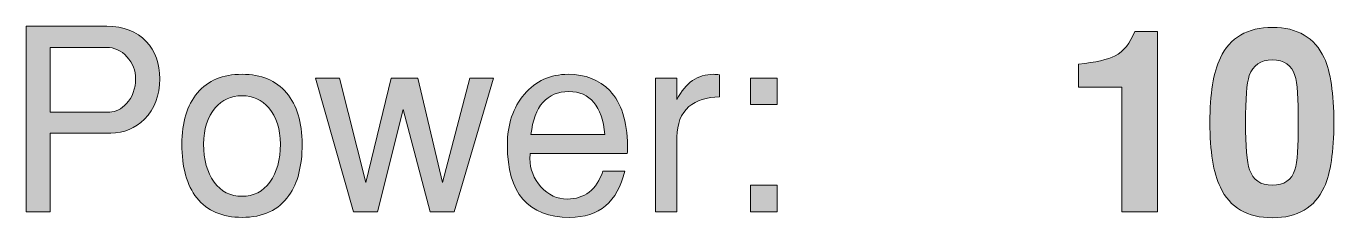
# Model space of a CAD drawing. Header units: inches. Extents: x 0.2 to 13, y -17.3 to -0.1.
# Drawn here: x 5.48 to 6.338, y -2.1 to -1.975 of the extents above; entities that cross this region are included whole.
import ezdxf

# ---------------------------------------------------------------- set-up
doc = ezdxf.new("R2010")
doc.units = ezdxf.units.IN
doc.header["$MEASUREMENT"] = 0
doc.layers.add('Layer 1', color=7, linetype='Continuous')

# ---------------------------------------------------------------- blocks, each defined once
blk = doc.blocks.new('block 32')
at = {"layer": 'Layer 1', "true_color": 0xed1f24}
h = blk.add_hatch(color=240, dxfattribs=at)
h.dxf.hatch_style = 2
edge = h.paths.add_edge_path()
edge.add_spline(control_points=[(5.56736, -2.00923), (5.56736, -2.02012), (5.56403, -2.0289), (5.55737, -2.03556), (5.55136, -2.04168), (5.54397, -2.04473), (5.5352, -2.04473), (5.5352, -2.04473), (5.49537, -2.04473), (5.49537, -2.04473), (5.49537, -2.04473), (5.49537, -2.09623), (5.49537, -2.09623), (5.49537, -2.09623), (5.4797, -2.09623), (5.4797, -2.09623), (5.4797, -2.09623), (5.4797, -1.97473), (5.4797, -1.97473), (5.4797, -1.97473), (5.5327, -1.97473), (5.5327, -1.97473), (5.54359, -1.97473), (5.5522, -1.97807), (5.55853, -1.98473), (5.56442, -1.99107), (5.56736, -1.99923), (5.56736, -2.00923)], knot_values=[0, 0, 0, 0, 1, 1, 1, 2, 2, 2, 3, 3, 3, 4, 4, 4, 5, 5, 5, 6, 6, 6, 7, 7, 7, 8, 8, 8, 9, 9, 9, 9], degree=3, periodic=1)
edge = h.paths.add_edge_path()
edge.add_spline(control_points=[(5.55153, -2.00923), (5.55153, -2.00368), (5.54964, -1.99885), (5.54586, -1.99473), (5.54209, -1.99062), (5.53764, -1.98857), (5.53253, -1.98857), (5.53253, -1.98857), (5.49537, -1.98857), (5.49537, -1.98857), (5.49537, -1.98857), (5.49537, -2.0309), (5.49537, -2.0309), (5.49537, -2.0309), (5.53453, -2.0309), (5.53453, -2.0309), (5.53842, -2.0309), (5.54209, -2.02907), (5.54553, -2.0254), (5.54953, -2.02106), (5.55153, -2.01568), (5.55153, -2.00923)], knot_values=[0, 0, 0, 0, 1, 1, 1, 2, 2, 2, 3, 3, 3, 4, 4, 4, 5, 5, 5, 6, 6, 6, 7, 7, 7, 7], degree=3, periodic=1)
h = blk.add_hatch(color=240, dxfattribs=at)
h.dxf.hatch_style = 2
edge = h.paths.add_edge_path()
edge.add_spline(control_points=[(5.66086, -2.0519), (5.66086, -2.06612), (5.65797, -2.07735), (5.65219, -2.08556), (5.64542, -2.09512), (5.63514, -2.0999), (5.62137, -2.0999), (5.60836, -2.0999), (5.59847, -2.09562), (5.5917, -2.08706), (5.58514, -2.07884), (5.58186, -2.06713), (5.58186, -2.0519), (5.58186, -2.03768), (5.58528, -2.02651), (5.59212, -2.0184), (5.59894, -2.01029), (5.6087, -2.00623), (5.62137, -2.00623), (5.63403, -2.00623), (5.64378, -2.01029), (5.65061, -2.0184), (5.65745, -2.02651), (5.66086, -2.03768), (5.66086, -2.0519)], knot_values=[0, 0, 0, 0, 1, 1, 1, 2, 2, 2, 3, 3, 3, 4, 4, 4, 5, 5, 5, 6, 6, 6, 7, 7, 7, 8, 8, 8, 8], degree=3, periodic=1)
edge = h.paths.add_edge_path()
edge.add_spline(control_points=[(5.64653, -2.0519), (5.64653, -2.04201), (5.64403, -2.03413), (5.63903, -2.02823), (5.63447, -2.0229), (5.62859, -2.02023), (5.62137, -2.02023), (5.61414, -2.02023), (5.60825, -2.0229), (5.6037, -2.02823), (5.59869, -2.03413), (5.5962, -2.04201), (5.5962, -2.0519), (5.5962, -2.06223), (5.59847, -2.07051), (5.60303, -2.07673), (5.60758, -2.08295), (5.61369, -2.08607), (5.62137, -2.08607), (5.62903, -2.08607), (5.63514, -2.08295), (5.6397, -2.07673), (5.64425, -2.07051), (5.64653, -2.06223), (5.64653, -2.0519)], knot_values=[0, 0, 0, 0, 1, 1, 1, 2, 2, 2, 3, 3, 3, 4, 4, 4, 5, 5, 5, 6, 6, 6, 7, 7, 7, 8, 8, 8, 8], degree=3, periodic=1)
h = blk.add_hatch(color=240, dxfattribs=at)
h.dxf.hatch_style = 2
edge = h.paths.add_edge_path()
edge.add_spline(control_points=[(5.87436, -2.0529), (5.87436, -2.05501), (5.87431, -2.05673), (5.87419, -2.05806), (5.87419, -2.05806), (5.81053, -2.05806), (5.81053, -2.05806), (5.81042, -2.05884), (5.81036, -2.05996), (5.81036, -2.0614), (5.81036, -2.0684), (5.81277, -2.07456), (5.81759, -2.0799), (5.82241, -2.08523), (5.82815, -2.0879), (5.8348, -2.0879), (5.84632, -2.0879), (5.85413, -2.08179), (5.85824, -2.06957), (5.85824, -2.06957), (5.87253, -2.06957), (5.87253, -2.06957), (5.86787, -2.08979), (5.85581, -2.0999), (5.83636, -2.0999), (5.80914, -2.0999), (5.79553, -2.08412), (5.79553, -2.05256), (5.79553, -2.03901), (5.79925, -2.0279), (5.80669, -2.01923), (5.81414, -2.01057), (5.8237, -2.00623), (5.83536, -2.00623), (5.84681, -2.00623), (5.85592, -2.00979), (5.8627, -2.0169), (5.87036, -2.02501), (5.87425, -2.03701), (5.87436, -2.0529)], knot_values=[0, 0, 0, 0, 1, 1, 1, 2, 2, 2, 3, 3, 3, 4, 4, 4, 5, 5, 5, 6, 6, 6, 7, 7, 7, 8, 8, 8, 9, 9, 9, 10, 10, 10, 11, 11, 11, 12, 12, 12, 13, 13, 13, 13], degree=3, periodic=1)
edge = h.paths.add_edge_path()
edge.add_spline(control_points=[(5.85953, -2.04573), (5.85774, -2.02696), (5.84988, -2.01756), (5.83595, -2.01756), (5.82145, -2.01756), (5.81314, -2.02696), (5.81103, -2.04573), (5.81103, -2.04573), (5.85953, -2.04573), (5.85953, -2.04573)], knot_values=[0, 0, 0, 0, 1, 1, 1, 2, 2, 2, 3, 3, 3, 3], degree=3, periodic=1)
h = blk.add_hatch(color=240, dxfattribs=at)
h.dxf.hatch_style = 2
edge = h.paths.add_edge_path()
edge.add_spline(control_points=[(5.93486, -2.02106), (5.9263, -2.02106), (5.91958, -2.02318), (5.91469, -2.0274), (5.90947, -2.03206), (5.90686, -2.03868), (5.90686, -2.04723), (5.90686, -2.04723), (5.90686, -2.09623), (5.90686, -2.09623), (5.90686, -2.09623), (5.89286, -2.09623), (5.89286, -2.09623), (5.89286, -2.09623), (5.89286, -2.00873), (5.89286, -2.00873), (5.89286, -2.00873), (5.90686, -2.00873), (5.90686, -2.00873), (5.90686, -2.00873), (5.90686, -2.02273), (5.90686, -2.02273), (5.91241, -2.01173), (5.92042, -2.00623), (5.93086, -2.00623), (5.93175, -2.00623), (5.93309, -2.00634), (5.93486, -2.00656), (5.93486, -2.00656), (5.93486, -2.02106), (5.93486, -2.02106)], knot_values=[0, 0, 0, 0, 1, 1, 1, 2, 2, 2, 3, 3, 3, 4, 4, 4, 5, 5, 5, 6, 6, 6, 7, 7, 7, 8, 8, 8, 9, 9, 9, 10, 10, 10, 10], degree=3, periodic=1)
h = blk.add_hatch(color=240, dxfattribs=at)
h.dxf.hatch_style = 2
h.paths.add_polyline_path([(5.78653, -2.00873), (5.76072, -2.09623), (5.74489, -2.09623), (5.72717, -2.0293), (5.71034, -2.09623), (5.69453, -2.09623), (5.66953, -2.00873), (5.6853, -2.00873), (5.70255, -2.07699), (5.71937, -2.00873), (5.73669, -2.00873), (5.75286, -2.07707), (5.77086, -2.00873)])
h = blk.add_hatch(color=240, dxfattribs=at)
h.dxf.hatch_style = 2
h.paths.add_polyline_path([(5.97253, -2.02607), (5.95519, -2.02607), (5.95519, -2.00873), (5.97253, -2.00873)])
h.paths.add_polyline_path([(5.97253, -2.09623), (5.95519, -2.09623), (5.95519, -2.0789), (5.97253, -2.0789)])
at = {"layer": 'Layer 1', "lineweight": 0}
for points in [[(5.78653, -2.00873), (5.76072, -2.09623), (5.74489, -2.09623), (5.72717, -2.0293), (5.71034, -2.09623), (5.69453, -2.09623), (5.66953, -2.00873), (5.6853, -2.00873), (5.70255, -2.07699), (5.71937, -2.00873), (5.73669, -2.00873), (5.75286, -2.07707), (5.77086, -2.00873), (5.78653, -2.00873)], [(5.97253, -2.02607), (5.95519, -2.02607), (5.95519, -2.00873), (5.97253, -2.00873), (5.97253, -2.02607)], [(5.97253, -2.09623), (5.95519, -2.09623), (5.95519, -2.0789), (5.97253, -2.0789), (5.97253, -2.09623)]]:
    blk.add_lwpolyline(points, dxfattribs=at)
for points, knots in [([(5.56736, -2.00923), (5.56736, -2.02012), (5.56403, -2.0289), (5.55737, -2.03556), (5.55136, -2.04168), (5.54397, -2.04473), (5.5352, -2.04473), (5.5352, -2.04473), (5.49537, -2.04473), (5.49537, -2.04473), (5.49537, -2.04473), (5.49537, -2.09623), (5.49537, -2.09623), (5.49537, -2.09623), (5.4797, -2.09623), (5.4797, -2.09623), (5.4797, -2.09623), (5.4797, -1.97473), (5.4797, -1.97473), (5.4797, -1.97473), (5.5327, -1.97473), (5.5327, -1.97473), (5.54359, -1.97473), (5.5522, -1.97807), (5.55853, -1.98473), (5.56442, -1.99107), (5.56736, -1.99923), (5.56736, -2.00923)], [0, 0, 0, 0, 1, 1, 1, 2, 2, 2, 3, 3, 3, 4, 4, 4, 5, 5, 5, 6, 6, 6, 7, 7, 7, 8, 8, 8, 9, 9, 9, 9]), ([(5.55153, -2.00923), (5.55153, -2.00368), (5.54964, -1.99885), (5.54586, -1.99473), (5.54209, -1.99062), (5.53764, -1.98857), (5.53253, -1.98857), (5.53253, -1.98857), (5.49537, -1.98857), (5.49537, -1.98857), (5.49537, -1.98857), (5.49537, -2.0309), (5.49537, -2.0309), (5.49537, -2.0309), (5.53453, -2.0309), (5.53453, -2.0309), (5.53842, -2.0309), (5.54209, -2.02907), (5.54553, -2.0254), (5.54953, -2.02106), (5.55153, -2.01568), (5.55153, -2.00923)], [0, 0, 0, 0, 1, 1, 1, 2, 2, 2, 3, 3, 3, 4, 4, 4, 5, 5, 5, 6, 6, 6, 7, 7, 7, 7]), ([(5.66086, -2.0519), (5.66086, -2.06612), (5.65797, -2.07735), (5.65219, -2.08556), (5.64542, -2.09512), (5.63514, -2.0999), (5.62137, -2.0999), (5.60836, -2.0999), (5.59847, -2.09562), (5.5917, -2.08706), (5.58514, -2.07884), (5.58186, -2.06713), (5.58186, -2.0519), (5.58186, -2.03768), (5.58528, -2.02651), (5.59212, -2.0184), (5.59894, -2.01029), (5.6087, -2.00623), (5.62137, -2.00623), (5.63403, -2.00623), (5.64378, -2.01029), (5.65061, -2.0184), (5.65745, -2.02651), (5.66086, -2.03768), (5.66086, -2.0519)], [0, 0, 0, 0, 1, 1, 1, 2, 2, 2, 3, 3, 3, 4, 4, 4, 5, 5, 5, 6, 6, 6, 7, 7, 7, 8, 8, 8, 8]), ([(5.87436, -2.0529), (5.87436, -2.05501), (5.87431, -2.05673), (5.87419, -2.05806), (5.87419, -2.05806), (5.81053, -2.05806), (5.81053, -2.05806), (5.81042, -2.05884), (5.81036, -2.05996), (5.81036, -2.0614), (5.81036, -2.0684), (5.81277, -2.07456), (5.81759, -2.0799), (5.82241, -2.08523), (5.82815, -2.0879), (5.8348, -2.0879), (5.84632, -2.0879), (5.85413, -2.08179), (5.85824, -2.06957), (5.85824, -2.06957), (5.87253, -2.06957), (5.87253, -2.06957), (5.86787, -2.08979), (5.85581, -2.0999), (5.83636, -2.0999), (5.80914, -2.0999), (5.79553, -2.08412), (5.79553, -2.05256), (5.79553, -2.03901), (5.79925, -2.0279), (5.80669, -2.01923), (5.81414, -2.01057), (5.8237, -2.00623), (5.83536, -2.00623), (5.84681, -2.00623), (5.85592, -2.00979), (5.8627, -2.0169), (5.87036, -2.02501), (5.87425, -2.03701), (5.87436, -2.0529)], [0, 0, 0, 0, 1, 1, 1, 2, 2, 2, 3, 3, 3, 4, 4, 4, 5, 5, 5, 6, 6, 6, 7, 7, 7, 8, 8, 8, 9, 9, 9, 10, 10, 10, 11, 11, 11, 12, 12, 12, 13, 13, 13, 13]), ([(5.93486, -2.02106), (5.9263, -2.02106), (5.91958, -2.02318), (5.91469, -2.0274), (5.90947, -2.03206), (5.90686, -2.03868), (5.90686, -2.04723), (5.90686, -2.04723), (5.90686, -2.09623), (5.90686, -2.09623), (5.90686, -2.09623), (5.89286, -2.09623), (5.89286, -2.09623), (5.89286, -2.09623), (5.89286, -2.00873), (5.89286, -2.00873), (5.89286, -2.00873), (5.90686, -2.00873), (5.90686, -2.00873), (5.90686, -2.00873), (5.90686, -2.02273), (5.90686, -2.02273), (5.91241, -2.01173), (5.92042, -2.00623), (5.93086, -2.00623), (5.93175, -2.00623), (5.93309, -2.00634), (5.93486, -2.00656), (5.93486, -2.00656), (5.93486, -2.02106), (5.93486, -2.02106)], [0, 0, 0, 0, 1, 1, 1, 2, 2, 2, 3, 3, 3, 4, 4, 4, 5, 5, 5, 6, 6, 6, 7, 7, 7, 8, 8, 8, 9, 9, 9, 10, 10, 10, 10]), ([(5.64653, -2.0519), (5.64653, -2.04201), (5.64403, -2.03413), (5.63903, -2.02823), (5.63447, -2.0229), (5.62859, -2.02023), (5.62137, -2.02023), (5.61414, -2.02023), (5.60825, -2.0229), (5.6037, -2.02823), (5.59869, -2.03413), (5.5962, -2.04201), (5.5962, -2.0519), (5.5962, -2.06223), (5.59847, -2.07051), (5.60303, -2.07673), (5.60758, -2.08295), (5.61369, -2.08607), (5.62137, -2.08607), (5.62903, -2.08607), (5.63514, -2.08295), (5.6397, -2.07673), (5.64425, -2.07051), (5.64653, -2.06223), (5.64653, -2.0519)], [0, 0, 0, 0, 1, 1, 1, 2, 2, 2, 3, 3, 3, 4, 4, 4, 5, 5, 5, 6, 6, 6, 7, 7, 7, 8, 8, 8, 8]), ([(5.85953, -2.04573), (5.85774, -2.02696), (5.84988, -2.01756), (5.83595, -2.01756), (5.82145, -2.01756), (5.81314, -2.02696), (5.81103, -2.04573), (5.81103, -2.04573), (5.85953, -2.04573), (5.85953, -2.04573)], [0, 0, 0, 0, 1, 1, 1, 2, 2, 2, 3, 3, 3, 3])]:
    blk.add_open_spline(points, degree=3, knots=knots, dxfattribs=at)
blk = doc.blocks.new('block 33')
at = {"layer": 'Layer 1', "true_color": 0xed1f24}
h = blk.add_hatch(color=240, dxfattribs=at)
h.dxf.hatch_style = 2
edge = h.paths.add_edge_path()
edge.add_spline(control_points=[(6.22214, -2.09633), (6.22214, -2.09633), (6.19881, -2.09633), (6.19881, -2.09633), (6.19881, -2.09633), (6.19881, -2.01466), (6.19881, -2.01466), (6.19881, -2.01466), (6.17048, -2.01466), (6.17048, -2.01466), (6.17048, -2.01466), (6.17048, -1.99949), (6.17048, -1.99949), (6.18169, -1.99839), (6.1897, -1.9966), (6.19448, -1.99416), (6.20003, -1.99116), (6.20431, -1.98583), (6.20731, -1.97816), (6.20731, -1.97816), (6.22214, -1.97816), (6.22214, -1.97816), (6.22214, -1.97816), (6.22214, -2.09633), (6.22214, -2.09633)], knot_values=[0, 0, 0, 0, 1, 1, 1, 2, 2, 2, 3, 3, 3, 4, 4, 4, 5, 5, 5, 6, 6, 6, 7, 7, 7, 8, 8, 8, 8], degree=3, periodic=1)
h = blk.add_hatch(color=240, dxfattribs=at)
h.dxf.hatch_style = 2
edge = h.paths.add_edge_path()
edge.add_spline(control_points=[(6.33797, -2.03783), (6.33797, -2.05682), (6.33586, -2.07094), (6.33164, -2.08016), (6.32542, -2.09349), (6.31409, -2.10016), (6.29764, -2.10016), (6.2812, -2.10016), (6.26981, -2.09349), (6.26348, -2.08016), (6.25892, -2.07072), (6.25664, -2.05661), (6.25664, -2.03783), (6.25664, -2.01905), (6.25892, -2.00494), (6.26348, -1.9955), (6.26981, -1.98216), (6.2812, -1.97549), (6.29764, -1.97549), (6.31409, -1.97549), (6.32542, -1.98216), (6.33164, -1.9955), (6.33586, -2.00472), (6.33797, -2.01883), (6.33797, -2.03783)], knot_values=[0, 0, 0, 0, 1, 1, 1, 2, 2, 2, 3, 3, 3, 4, 4, 4, 5, 5, 5, 6, 6, 6, 7, 7, 7, 8, 8, 8, 8], degree=3, periodic=1)
edge = h.paths.add_edge_path()
edge.add_spline(control_points=[(6.31464, -2.03783), (6.31464, -2.02205), (6.31392, -2.01177), (6.31247, -2.00699), (6.31025, -2.00022), (6.3053, -1.99683), (6.29764, -1.99683), (6.28986, -1.99683), (6.28481, -2.00022), (6.28248, -2.00699), (6.28081, -2.012), (6.27998, -2.02227), (6.27998, -2.03783), (6.27998, -2.05339), (6.28086, -2.06366), (6.28264, -2.06866), (6.28486, -2.07544), (6.28986, -2.07883), (6.29764, -2.07883), (6.3053, -2.07883), (6.31025, -2.07544), (6.31247, -2.06866), (6.31392, -2.06388), (6.31464, -2.0536), (6.31464, -2.03783)], knot_values=[0, 0, 0, 0, 1, 1, 1, 2, 2, 2, 3, 3, 3, 4, 4, 4, 5, 5, 5, 6, 6, 6, 7, 7, 7, 8, 8, 8, 8], degree=3, periodic=1)
at = {"layer": 'Layer 1', "lineweight": 0}
for points in [[(6.22214, -2.09633), (6.22214, -2.09633), (6.19881, -2.09633), (6.19881, -2.09633), (6.19881, -2.09633), (6.19881, -2.01466), (6.19881, -2.01466), (6.19881, -2.01466), (6.17048, -2.01466), (6.17048, -2.01466), (6.17048, -2.01466), (6.17048, -1.99949), (6.17048, -1.99949), (6.18169, -1.99839), (6.1897, -1.9966), (6.19448, -1.99416), (6.20003, -1.99116), (6.20431, -1.98583), (6.20731, -1.97816), (6.20731, -1.97816), (6.22214, -1.97816), (6.22214, -1.97816), (6.22214, -1.97816), (6.22214, -2.09633), (6.22214, -2.09633)], [(6.33797, -2.03783), (6.33797, -2.05682), (6.33586, -2.07094), (6.33164, -2.08016), (6.32542, -2.09349), (6.31409, -2.10016), (6.29764, -2.10016), (6.2812, -2.10016), (6.26981, -2.09349), (6.26348, -2.08016), (6.25892, -2.07072), (6.25664, -2.05661), (6.25664, -2.03783), (6.25664, -2.01905), (6.25892, -2.00494), (6.26348, -1.9955), (6.26981, -1.98216), (6.2812, -1.97549), (6.29764, -1.97549), (6.31409, -1.97549), (6.32542, -1.98216), (6.33164, -1.9955), (6.33586, -2.00472), (6.33797, -2.01883), (6.33797, -2.03783)], [(6.31464, -2.03783), (6.31464, -2.02205), (6.31392, -2.01177), (6.31247, -2.00699), (6.31025, -2.00022), (6.3053, -1.99683), (6.29764, -1.99683), (6.28986, -1.99683), (6.28481, -2.00022), (6.28248, -2.00699), (6.28081, -2.012), (6.27998, -2.02227), (6.27998, -2.03783), (6.27998, -2.05339), (6.28086, -2.06366), (6.28264, -2.06866), (6.28486, -2.07544), (6.28986, -2.07883), (6.29764, -2.07883), (6.3053, -2.07883), (6.31025, -2.07544), (6.31247, -2.06866), (6.31392, -2.06388), (6.31464, -2.0536), (6.31464, -2.03783)]]:
    blk.add_open_spline(points, degree=3, knots=[0, 0, 0, 0, 1, 1, 1, 2, 2, 2, 3, 3, 3, 4, 4, 4, 5, 5, 5, 6, 6, 6, 7, 7, 7, 8, 8, 8, 8], dxfattribs=at)
blk = doc.blocks.new('block 31')
at = {"layer": 'Layer 1'}
for name in ['block 32', 'block 33']:
    blk.add_blockref(name, (0, 0), dxfattribs=at)
blk = doc.blocks.new('block 30')
at = {"layer": 'Layer 1'}
blk.add_blockref('block 31', (0, 0), dxfattribs=at)
blk = doc.blocks.new('block 19')
at = {"layer": 'Layer 1'}
blk.add_blockref('block 30', (0, 0), dxfattribs=at)

msp = doc.modelspace()

# ---------------------------------------------------------------- block references
at = {"layer": 'Layer 1'}
msp.add_blockref('block 19', (0, 0), dxfattribs=at)

doc.saveas('drawing.dxf')
